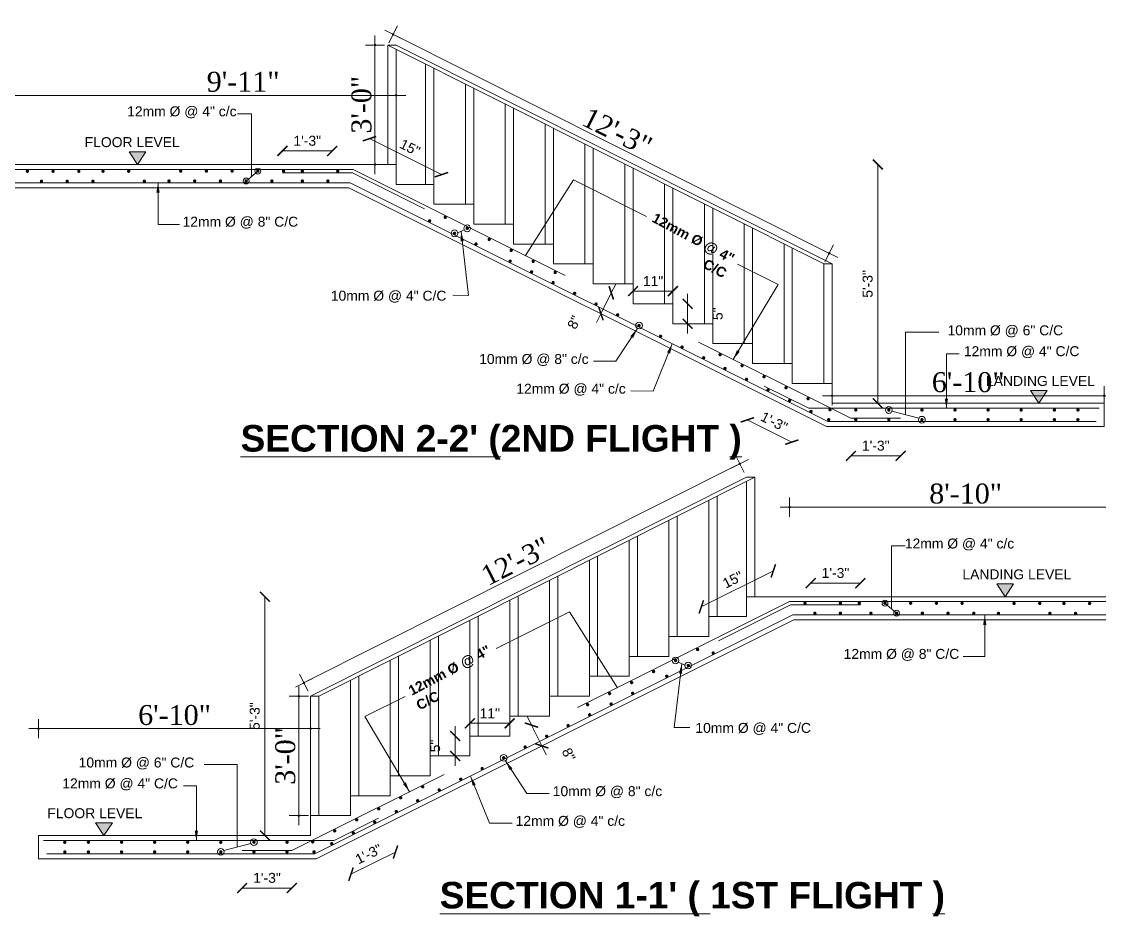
# Model space of a CAD drawing. Header units: inches. Extents: x -250485 to 735580, y -140410 to 288049.
# Drawn here: x 62295.5 to 62620.3, y 21451.9 to 21721.7 of the extents above; entities that cross this region are included whole.
import ezdxf

# ---------------------------------------------------------------- set-up
doc = ezdxf.new("R2010")
doc.units = ezdxf.units.IN
doc.header["$MEASUREMENT"] = 0
doc.header["$PDMODE"] = 35
doc.layers.get('0').update_dxf_attribs({"lineweight": 0})
doc.layers.get('Defpoints').update_dxf_attribs({"lineweight": 0})
for name, color, linetype, lineweight in [('DIM', 7, 'Continuous', 0), ('DIM.', 251, 'Continuous', 5), ('Dimen', 252, 'Continuous', 18), ('HATCH', 252, 'Continuous', 0), ('Layer1', 134, 'Continuous', 0), ('Masjid', 222, 'Continuous', 0), ('ROD', 10, 'Continuous', 0), ('Stair', 171, 'Continuous', 0), ('TAXT', 7, 'Continuous', 0), ('Text', 7, 'Continuous', 0)]:
    doc.layers.add(name, color=color, linetype=linetype, lineweight=lineweight)
doc.layers.add('SRAIRTEXT', color=7, linetype='Continuous')
doc.styles.add('AA', font='arial.ttf')
doc.styles.add('ARIAL', font='times.ttf')
doc.styles.get("Standard").update_dxf_attribs({"font": 'arialbd.ttf', "height": 24})
doc.styles.add('SX', font='arial.ttf')
doc.dimstyles.new('1-4', dxfattribs={"dimtxt": 20, "dimasz": 4, "dimexe": 3, "dimexo": 3, "dimgap": 0.25, "dimtad": 1, "dimdec": 1, "dimzin": 3, "dimdsep": 46, "dimlunit": 4, "dimtxsty": 'Standard', "dimblk": 'errrre', "dimcen": 4, "dimse1": 1, "dimse2": 1, "dimclrd": 256, "dimclre": 256, "dimclrt": 7, "dimadec": 0, "dimazin": 0, "dimtfac": 0.9, "dimtdec": 1, "dimtix": 1, "dimtmove": 2, "dimatfit": 3, "dimfxl": 3, "dimtolj": 1, "dimtzin": 0, "dimlwd": -1, "dimlwe": -1, "dimarcsym": 0})
doc.dimstyles.new('DIM1', dxfattribs={"dimtxt": 15, "dimasz": 24, "dimexe": 0, "dimexo": 0, "dimgap": 20, "dimtad": 0, "dimdec": 0, "dimzin": 3, "dimdsep": 46, "dimlunit": 3, "dimtxsty": 'SX', "dimblk": 'OPEN30', "dimcen": 0, "dimse1": 1, "dimse2": 1, "dimclrd": 256, "dimclrt": 2, "dimadec": 0, "dimazin": 0, "dimtfac": 1, "dimtdec": 0, "dimtmove": 2, "dimatfit": 0, "dimldrblk": 'OPEN30', "dimfxl": 1, "dimtvp": 1, "dimtolj": 1, "dimtzin": 3, "dimlwd": -1, "dimarcsym": 0})
doc.dimstyles.new('X-SECTION', dxfattribs={"dimtxt": 2, "dimasz": 1.5, "dimexe": 1, "dimexo": 1, "dimgap": 1, "dimtad": 1, "dimdec": 1, "dimzin": 3, "dimdsep": 46, "dimlunit": 4, "dimtxsty": 'Standard', "dimblk1": 'ARCHTICK', "dimblk2": 'ARCHTICK', "dimsah": 1, "dimcen": 0.09375, "dimdle": 1, "dimclrd": 6, "dimclre": 6, "dimclrt": 6, "dimadec": 0, "dimazin": 0, "dimtfac": 1, "dimtdec": 1, "dimtofl": 0, "dimtmove": 1, "dimatfit": 3, "dimfxl": 3, "dimtolj": 1, "dimtzin": 0, "dimlwd": -1, "dimlwe": -1, "dimarcsym": 0})

# ---------------------------------------------------------------- blocks, each defined once
blk = doc.blocks.new('_ArchTick')
at = {"color": 0, "linetype": 'ByBlock', "const_width": 0.15}
blk.add_lwpolyline([(-0.5, -0.5), (0.5, 0.5)], dxfattribs=at)
blk = doc.blocks.new('*D678')
at = {"layer": 'Defpoints', "color": 0, "ltscale": 30, "transparency": 16777216}
for p in [(33293.81, 34074.28), (33320.66, 34073.71), (33315.51, 34063.42)]:
    blk.add_point(p, dxfattribs=at)
at = {"layer": 'TAXT', "ltscale": 30, "transparency": 16777216}
blk.add_line((33298.95, 34084.56), (33320.66, 34073.71), dxfattribs=at)
at = {"layer": 'TAXT', "ltscale": 30, "transparency": 16777216, "xscale": 3, "yscale": 3, "zscale": 3}
for p, rotation in [((33298.95, 34084.56), 153.4349488229143), ((33320.66, 34073.71), 333.4349488229143)]:
    blk.add_blockref('_ArchTick', p, dxfattribs=dict(at, rotation=rotation))
at = {"layer": 'TAXT', "ltscale": 30, "transparency": 16777216, "insert": (33311.17, 34081.87), "char_height": 3, "attachment_point": 5, "rotation": 333.4349, "style": 'SX'}
blk.add_mtext('\\A1;15"', dxfattribs=at)
blk = doc.blocks.new('*D679')
at = {"layer": 'Defpoints', "color": 0, "ltscale": 30, "transparency": 16777216}
for p in [(33417.92, 34009.98), (33431.33, 34003.28), (33426.24, 33993.09)]:
    blk.add_point(p, dxfattribs=at)
at = {"layer": 'TAXT', "ltscale": 30, "transparency": 16777216}
blk.add_line((33412.83, 33999.8), (33426.24, 33993.09), dxfattribs=at)
at = {"layer": 'TAXT', "ltscale": 30, "transparency": 16777216, "xscale": 3, "yscale": 3, "zscale": 3}
for p, rotation in [((33412.83, 33999.8), 153.434948822922), ((33426.24, 33993.09), 333.434948822922)]:
    blk.add_blockref('_ArchTick', p, dxfattribs=dict(at, rotation=rotation))
at = {"layer": 'TAXT', "ltscale": 30, "transparency": 16777216, "insert": (33420.91, 33999.19), "char_height": 3, "attachment_point": 5, "rotation": 333.4349, "style": 'SX'}
blk.add_mtext('\\A1;1\'-3"', dxfattribs=at)
blk = doc.blocks.new('*D680')
at = {"layer": 'Defpoints', "color": 0, "ltscale": 30, "transparency": 16777216}
for p in [(33444.04, 34000.28), (33459.04, 34000.28), (33459.04, 33988.94)]:
    blk.add_point(p, dxfattribs=at)
at = {"layer": 'TAXT', "ltscale": 30, "transparency": 16777216}
blk.add_line((33444.04, 33988.94), (33459.04, 33988.94), dxfattribs=at)
at = {"layer": 'TAXT', "ltscale": 30, "transparency": 16777216, "xscale": 3, "yscale": 3, "zscale": 3, "rotation": 180}
blk.add_blockref('_ArchTick', (33444.04, 33988.94), dxfattribs=at)
at = {"layer": 'TAXT', "ltscale": 30, "transparency": 16777216, "xscale": 3, "yscale": 3, "zscale": 3}
blk.add_blockref('_ArchTick', (33459.04, 33988.94), dxfattribs=at)
at = {"layer": 'TAXT', "ltscale": 30, "transparency": 16777216, "insert": (33451.54, 33992), "char_height": 3, "attachment_point": 5, "style": 'SX'}
blk.add_mtext('\\A1;1\'-3"', dxfattribs=at)
blk = doc.blocks.new('*D681')
at = {"layer": 'Defpoints', "color": 0, "ltscale": 30, "transparency": 16777216}
for p in [(33287.71, 34080.85), (33272.71, 34074.28), (33287.71, 34074.28)]:
    blk.add_point(p, dxfattribs=at)
at = {"layer": 'TAXT', "ltscale": 30, "transparency": 16777216}
blk.add_line((33272.71, 34080.85), (33287.71, 34080.85), dxfattribs=at)
at = {"layer": 'TAXT', "ltscale": 30, "transparency": 16777216, "xscale": 3, "yscale": 3, "zscale": 3, "rotation": 180}
blk.add_blockref('_ArchTick', (33272.71, 34080.85), dxfattribs=at)
at = {"layer": 'TAXT', "ltscale": 30, "transparency": 16777216, "xscale": 3, "yscale": 3, "zscale": 3}
blk.add_blockref('_ArchTick', (33287.71, 34080.85), dxfattribs=at)
at = {"layer": 'TAXT', "ltscale": 30, "transparency": 16777216, "insert": (33280.21, 34083.91), "char_height": 3, "attachment_point": 5, "style": 'SX'}
blk.add_mtext('\\A1;1\'-3"', dxfattribs=at)
blk = doc.blocks.new('*D682')
at = {"layer": 'Defpoints', "color": 0, "ltscale": 30, "transparency": 16777216}
for p in [(33307.01, 34076.78), (33452.16, 34076.78), (33438.4, 34004.78)]:
    blk.add_point(p, dxfattribs=at)
at = {"layer": 'TAXT', "ltscale": 30, "transparency": 16777216}
blk.add_line((33452.16, 34004.78), (33452.16, 34076.78), dxfattribs=at)
at = {"layer": 'TAXT', "ltscale": 30, "transparency": 16777216, "xscale": 3, "yscale": 3, "zscale": 3}
for p, rotation in [((33452.16, 34076.78), 90), ((33452.16, 34004.78), 270)]:
    blk.add_blockref('_ArchTick', p, dxfattribs=dict(at, rotation=rotation))
at = {"layer": 'TAXT', "ltscale": 30, "transparency": 16777216, "insert": (33449.09, 34040.78), "char_height": 3, "attachment_point": 5, "rotation": 90, "style": 'SX'}
blk.add_mtext('\\A1;5\'-3"', dxfattribs=at)
blk = doc.blocks.new('*D683')
at = {"layer": 'Defpoints', "color": 0, "ltscale": 30, "transparency": 16777216}
for p in [(33378.4, 34034.78), (33368.71, 34031.8), (33375.27, 34028.52)]:
    blk.add_point(p, dxfattribs=at)
at = {"layer": 'TAXT', "ltscale": 30, "transparency": 16777216}
for p, q in [((33371.84, 34038.06), (33373.18, 34040.74)), ((33371.84, 34038.06), (33368.71, 34031.8)), ((33368.71, 34031.8), (33367.36, 34029.11))]:
    blk.add_line(p, q, dxfattribs=at)
at = {"layer": 'TAXT', "ltscale": 30, "transparency": 16777216, "xscale": 3, "yscale": 3, "zscale": 3}
for p, rotation in [((33371.84, 34038.06), 243.434948822922), ((33368.71, 34031.8), 63.43494882292201)]:
    blk.add_blockref('_ArchTick', p, dxfattribs=dict(at, rotation=rotation))
at = {"layer": 'TAXT', "ltscale": 30, "transparency": 16777216, "insert": (33360.62, 34029.18), "char_height": 3, "attachment_point": 5, "rotation": 63.4349, "style": 'SX'}
blk.add_mtext('\\A1;8"', dxfattribs=at)
blk = doc.blocks.new('*D684')
at = {"layer": 'Defpoints', "color": 0, "ltscale": 30, "transparency": 16777216}
for p in [(33378.4, 34038.6), (33378.4, 34034.78), (33390.4, 34034.78)]:
    blk.add_point(p, dxfattribs=at)
at = {"layer": 'TAXT', "ltscale": 30, "transparency": 16777216}
blk.add_line((33390.4, 34038.6), (33378.4, 34038.6), dxfattribs=at)
at = {"layer": 'TAXT', "ltscale": 30, "transparency": 16777216, "xscale": 3, "yscale": 3, "zscale": 3, "rotation": 180}
blk.add_blockref('_ArchTick', (33378.4, 34038.6), dxfattribs=at)
at = {"layer": 'TAXT', "ltscale": 30, "transparency": 16777216, "xscale": 3, "yscale": 3, "zscale": 3}
blk.add_blockref('_ArchTick', (33390.4, 34038.6), dxfattribs=at)
at = {"layer": 'TAXT', "ltscale": 30, "transparency": 16777216, "insert": (33384.4, 34041.61), "char_height": 3, "attachment_point": 5, "style": 'SX'}
blk.add_mtext('\\A1;11"', dxfattribs=at)
blk = doc.blocks.new('*D685')
at = {"layer": 'Defpoints', "color": 0, "ltscale": 30, "transparency": 16777216}
for p in [(33390.4, 34034.78), (33390.4, 34028.78), (33394.83, 34028.78)]:
    blk.add_point(p, dxfattribs=at)
at = {"layer": 'TAXT', "ltscale": 30, "transparency": 16777216}
for p, q in [((33394.83, 34034.78), (33394.83, 34037.78)), ((33394.83, 34034.78), (33394.83, 34028.78)), ((33394.83, 34028.78), (33394.83, 34025.78))]:
    blk.add_line(p, q, dxfattribs=at)
at = {"layer": 'TAXT', "ltscale": 30, "transparency": 16777216, "xscale": 3, "yscale": 3, "zscale": 3}
for p, rotation in [((33394.83, 34034.78), 270), ((33394.83, 34028.78), 90)]:
    blk.add_blockref('_ArchTick', p, dxfattribs=dict(at, rotation=rotation))
at = {"layer": 'TAXT', "ltscale": 30, "transparency": 16777216, "insert": (33403.91, 34031.78), "char_height": 3, "attachment_point": 5, "rotation": 90, "style": 'SX'}
blk.add_mtext('\\A1;5"', dxfattribs=at)
blk = doc.blocks.new('*D670')
at = {"layer": 'Defpoints', "color": 0, "ltscale": 30, "transparency": 16777216}
for p in [(33398.96, 33943.42), (33425.81, 33943.99), (33404.1, 33933.14)]:
    blk.add_point(p, dxfattribs=at)
at = {"layer": 'TAXT', "ltscale": 30, "transparency": 16777216}
blk.add_line((33420.67, 33954.27), (33398.96, 33943.42), dxfattribs=at)
at = {"layer": 'TAXT', "ltscale": 30, "transparency": 16777216, "xscale": 3, "yscale": 3, "zscale": 3}
for p, rotation in [((33420.67, 33954.27), 26.5650511770857), ((33398.96, 33943.42), 206.5650511770856)]:
    blk.add_blockref('_ArchTick', p, dxfattribs=dict(at, rotation=rotation))
at = {"layer": 'TAXT', "ltscale": 30, "transparency": 16777216, "insert": (33408.44, 33951.59), "char_height": 3, "attachment_point": 5, "rotation": 26.5651, "style": 'SX'}
blk.add_mtext('\\A1;15"', dxfattribs=at)
blk = doc.blocks.new('*D671')
at = {"layer": 'Defpoints', "color": 0, "ltscale": 30, "transparency": 16777216}
for p in [(33301.7, 33879.7), (33288.28, 33872.99), (33293.37, 33862.81)]:
    blk.add_point(p, dxfattribs=at)
at = {"layer": 'TAXT', "ltscale": 30, "transparency": 16777216}
blk.add_line((33306.79, 33869.51), (33293.37, 33862.81), dxfattribs=at)
at = {"layer": 'TAXT', "ltscale": 30, "transparency": 16777216, "xscale": 3, "yscale": 3, "zscale": 3}
for p, rotation in [((33306.79, 33869.51), 26.56505117707803), ((33293.37, 33862.81), 206.565051177078)]:
    blk.add_blockref('_ArchTick', p, dxfattribs=dict(at, rotation=rotation))
at = {"layer": 'TAXT', "ltscale": 30, "transparency": 16777216, "insert": (33298.71, 33868.9), "char_height": 3, "attachment_point": 5, "rotation": 26.5651, "style": 'SX'}
blk.add_mtext('\\A1;1\'-3"', dxfattribs=at)
blk = doc.blocks.new('*D672')
at = {"layer": 'Defpoints', "color": 0, "ltscale": 30, "transparency": 16777216}
for p in [(33260.57, 33869.99), (33275.57, 33869.99), (33260.57, 33858.65)]:
    blk.add_point(p, dxfattribs=at)
at = {"layer": 'TAXT', "ltscale": 30, "transparency": 16777216}
blk.add_line((33275.57, 33858.65), (33260.57, 33858.65), dxfattribs=at)
at = {"layer": 'TAXT', "ltscale": 30, "transparency": 16777216, "xscale": 3, "yscale": 3, "zscale": 3, "rotation": 180}
blk.add_blockref('_ArchTick', (33260.57, 33858.65), dxfattribs=at)
at = {"layer": 'TAXT', "ltscale": 30, "transparency": 16777216, "xscale": 3, "yscale": 3, "zscale": 3}
blk.add_blockref('_ArchTick', (33275.57, 33858.65), dxfattribs=at)
at = {"layer": 'TAXT', "ltscale": 30, "transparency": 16777216, "insert": (33268.07, 33861.71), "char_height": 3, "attachment_point": 5, "style": 'SX'}
blk.add_mtext('\\A1;1\'-3"', dxfattribs=at)
blk = doc.blocks.new('*D673')
at = {"layer": 'Defpoints', "color": 0, "ltscale": 30, "transparency": 16777216}
for p in [(33431.9, 33950.56), (33431.9, 33943.99), (33446.9, 33943.99)]:
    blk.add_point(p, dxfattribs=at)
at = {"layer": 'TAXT', "ltscale": 30, "transparency": 16777216}
blk.add_line((33446.9, 33950.56), (33431.9, 33950.56), dxfattribs=at)
at = {"layer": 'TAXT', "ltscale": 30, "transparency": 16777216, "xscale": 3, "yscale": 3, "zscale": 3, "rotation": 180}
blk.add_blockref('_ArchTick', (33431.9, 33950.56), dxfattribs=at)
at = {"layer": 'TAXT', "ltscale": 30, "transparency": 16777216, "xscale": 3, "yscale": 3, "zscale": 3}
blk.add_blockref('_ArchTick', (33446.9, 33950.56), dxfattribs=at)
at = {"layer": 'TAXT', "ltscale": 30, "transparency": 16777216, "insert": (33439.4, 33953.63), "char_height": 3, "attachment_point": 5, "style": 'SX'}
blk.add_mtext('\\A1;1\'-3"', dxfattribs=at)
blk = doc.blocks.new('*D674')
at = {"layer": 'Defpoints', "color": 0, "ltscale": 30, "transparency": 16777216}
for p in [(33267.46, 33946.49), (33412.6, 33946.49), (33281.22, 33874.49)]:
    blk.add_point(p, dxfattribs=at)
at = {"layer": 'TAXT', "ltscale": 30, "transparency": 16777216}
blk.add_line((33267.46, 33874.49), (33267.46, 33946.49), dxfattribs=at)
at = {"layer": 'TAXT', "ltscale": 30, "transparency": 16777216, "xscale": 3, "yscale": 3, "zscale": 3}
for p, rotation in [((33267.46, 33946.49), 90), ((33267.46, 33874.49), 270)]:
    blk.add_blockref('_ArchTick', p, dxfattribs=dict(at, rotation=rotation))
at = {"layer": 'TAXT', "ltscale": 30, "transparency": 16777216, "insert": (33264.4, 33910.49), "char_height": 3, "attachment_point": 5, "rotation": 90, "style": 'SX'}
blk.add_mtext('\\A1;5\'-3"', dxfattribs=at)
blk = doc.blocks.new('*D675')
at = {"layer": 'Defpoints', "color": 0, "ltscale": 30, "transparency": 16777216}
for p in [(33341.22, 33904.49), (33350.91, 33901.51), (33344.35, 33898.23)]:
    blk.add_point(p, dxfattribs=at)
at = {"layer": 'TAXT', "ltscale": 30, "transparency": 16777216}
for p, q in [((33347.78, 33907.77), (33346.44, 33910.45)), ((33347.78, 33907.77), (33350.91, 33901.51)), ((33350.91, 33901.51), (33352.25, 33898.83))]:
    blk.add_line(p, q, dxfattribs=at)
at = {"layer": 'TAXT', "ltscale": 30, "transparency": 16777216, "xscale": 3, "yscale": 3, "zscale": 3}
for p, rotation in [((33347.78, 33907.77), 296.565051177078), ((33350.91, 33901.51), 116.565051177078)]:
    blk.add_blockref('_ArchTick', p, dxfattribs=dict(at, rotation=rotation))
at = {"layer": 'TAXT', "ltscale": 30, "transparency": 16777216, "insert": (33359, 33898.9), "char_height": 3, "attachment_point": 5, "rotation": 296.5651, "style": 'SX'}
blk.add_mtext('\\A1;8"', dxfattribs=at)
blk = doc.blocks.new('*D676')
at = {"layer": 'Defpoints', "color": 0, "ltscale": 30, "transparency": 16777216}
for p in [(33341.22, 33908.31), (33329.22, 33904.49), (33341.22, 33904.49)]:
    blk.add_point(p, dxfattribs=at)
at = {"layer": 'TAXT', "ltscale": 30, "transparency": 16777216}
blk.add_line((33329.22, 33908.31), (33341.22, 33908.31), dxfattribs=at)
at = {"layer": 'TAXT', "ltscale": 30, "transparency": 16777216, "xscale": 3, "yscale": 3, "zscale": 3, "rotation": 180}
blk.add_blockref('_ArchTick', (33329.22, 33908.31), dxfattribs=at)
at = {"layer": 'TAXT', "ltscale": 30, "transparency": 16777216, "xscale": 3, "yscale": 3, "zscale": 3}
blk.add_blockref('_ArchTick', (33341.22, 33908.31), dxfattribs=at)
at = {"layer": 'TAXT', "ltscale": 30, "transparency": 16777216, "insert": (33335.22, 33911.33), "char_height": 3, "attachment_point": 5, "style": 'SX'}
blk.add_mtext('\\A1;11"', dxfattribs=at)
blk = doc.blocks.new('*D677')
at = {"layer": 'Defpoints', "color": 0, "ltscale": 30, "transparency": 16777216}
for p in [(33329.22, 33904.49), (33324.78, 33898.49), (33329.22, 33898.49)]:
    blk.add_point(p, dxfattribs=at)
at = {"layer": 'TAXT', "ltscale": 30, "transparency": 16777216}
for p, q in [((33324.78, 33904.49), (33324.78, 33907.49)), ((33324.78, 33904.49), (33324.78, 33898.49)), ((33324.78, 33898.49), (33324.78, 33895.49))]:
    blk.add_line(p, q, dxfattribs=at)
at = {"layer": 'TAXT', "ltscale": 30, "transparency": 16777216, "xscale": 3, "yscale": 3, "zscale": 3}
for p, rotation in [((33324.78, 33904.49), 270), ((33324.78, 33898.49), 90)]:
    blk.add_blockref('_ArchTick', p, dxfattribs=dict(at, rotation=rotation))
at = {"layer": 'TAXT', "ltscale": 30, "transparency": 16777216, "insert": (33318.76, 33901.49), "char_height": 3, "attachment_point": 5, "rotation": 90, "style": 'SX'}
blk.add_mtext('\\A1;5"', dxfattribs=at)
blk = doc.blocks.new('dd')
at = {"layer": 'Dimen'}
for p, q in [((-2.88, 0), (2.88, 0)), ((0, -2.88), (0, 2.88))]:
    blk.add_line(p, q, dxfattribs=at)
at = {"layer": 'Dimen', "const_width": 0.36}
blk.add_lwpolyline([(-0.18, 0, 1), (0.18, 0, 1)], format="xyb", close=True, dxfattribs=at)
blk = doc.blocks.new('*D710')
at = {"layer": 'Defpoints', "color": 0, "ltscale": 30, "transparency": 16777216}
for p in [(33304.51, 34112.78), (33437.51, 34049.99), (33435.9, 34046.78)]:
    blk.add_point(p, dxfattribs=at)
at = {"layer": 'TAXT', "ltscale": 30, "transparency": 16777216}
blk.add_line((33307.02, 34115.54), (33436.62, 34050.44), dxfattribs=at)
for p, rotation in [((33306.13, 34115.99), 153.3277114380995), ((33437.51, 34049.99), 333.3277114380995)]:
    blk.add_blockref('dd', p, dxfattribs=dict(at, rotation=rotation))
at = {"layer": 'TAXT', "ltscale": 30, "transparency": 16777216, "insert": (33373.64, 34086.61), "char_height": 6, "attachment_point": 5, "rotation": 333.3277, "style": 'ARIAL'}
blk.add_mtext('\\A1;12\'-3"', dxfattribs=at)
blk = doc.blocks.new('J')
at = {"layer": 'Masjid'}
blk.add_lwpolyline([(-12, 0), (12, 0), (12, 48), (-12, 48)], close=True, dxfattribs=at)
for points in [[(0, 48, 0.250732), (-2.27, 42, -0.982957)], [(0, 48, -0.250732), (2.27, 42, 0.982957)], [(-2.27, 42, 0.22816), (-12, 24, -0.061948)], [(2.27, 42, -0.22816), (12, 24, 0.061948)]]:
    blk.add_lwpolyline(points, format="xyb", dxfattribs=at)
blk = doc.blocks.new('errrre')
at = {"layer": 'DIM'}
blk.add_blockref('J', (11664.62, 6372.975), dxfattribs=at)
blk = doc.blocks.new('*D711')
at = {"layer": 'Defpoints', "color": 0, "ltscale": 30, "transparency": 16777216}
for p in [(33300.61, 34112.78), (33304.51, 34112.78), (33304.51, 34076.78)]:
    blk.add_point(p, dxfattribs=at)
at = {"layer": 'TAXT', "ltscale": 30, "transparency": 16777216}
blk.add_line((33300.61, 34077.78), (33300.61, 34111.78), dxfattribs=at)
for p, rotation in [((33300.61, 34112.78), 90), ((33300.61, 34076.78), 270)]:
    blk.add_blockref('dd', p, dxfattribs=dict(at, rotation=rotation))
at = {"layer": 'TAXT', "ltscale": 30, "transparency": 16777216, "insert": (33296.56, 34094.78), "char_height": 6, "attachment_point": 5, "rotation": 90, "style": 'ARIAL'}
blk.add_mtext('\\A1;3\'-0"', dxfattribs=at)
blk = doc.blocks.new('*D712')
at = {"layer": 'Defpoints', "color": 0, "ltscale": 30, "transparency": 16777216}
for p in [(33277.67, 33916.49), (33281.22, 33916.49), (33281.22, 33880.49)]:
    blk.add_point(p, dxfattribs=at)
at = {"layer": 'TAXT', "ltscale": 30, "transparency": 16777216}
blk.add_line((33277.67, 33881.49), (33277.67, 33915.49), dxfattribs=at)
for p, rotation in [((33277.67, 33916.49), 90), ((33277.67, 33880.49), 270)]:
    blk.add_blockref('dd', p, dxfattribs=dict(at, rotation=rotation))
at = {"layer": 'TAXT', "ltscale": 30, "transparency": 16777216, "insert": (33273.62, 33898.49), "char_height": 6, "attachment_point": 5, "rotation": 90, "style": 'ARIAL'}
blk.add_mtext('\\A1;3\'-0"', dxfattribs=at)
blk = doc.blocks.new('*D713')
at = {"layer": 'Defpoints', "color": 0, "ltscale": 30, "transparency": 16777216}
for p in [(33410.57, 33986.54), (33412.6, 33982.49), (33281.22, 33916.49)]:
    blk.add_point(p, dxfattribs=at)
at = {"layer": 'TAXT', "ltscale": 30, "transparency": 16777216}
blk.add_line((33280.08, 33920.99), (33409.68, 33986.09), dxfattribs=at)
for p, rotation in [((33410.57, 33986.54), 26.67228856190049), ((33279.19, 33920.54), 206.6722885619005)]:
    blk.add_blockref('dd', p, dxfattribs=dict(at, rotation=rotation))
at = {"layer": 'TAXT', "ltscale": 30, "transparency": 16777216, "insert": (33343.06, 33957.16), "char_height": 6, "attachment_point": 5, "rotation": 26.6723, "style": 'ARIAL'}
blk.add_mtext('\\A1;12\'-3"', dxfattribs=at)
blk = doc.blocks.new('*D718')
at = {"layer": 'Defpoints', "color": 0, "ltscale": 30, "transparency": 16777216}
for p in [(33531.67, 33973.47), (33425.57, 33944.99), (33531.67, 33944.99)]:
    blk.add_point(p, dxfattribs=at)
at = {"layer": 'TAXT', "ltscale": 30, "transparency": 16777216}
blk.add_line((33426.57, 33973.47), (33530.67, 33973.47), dxfattribs=at)
at = {"layer": 'TAXT', "ltscale": 30, "transparency": 16777216, "rotation": 180}
blk.add_blockref('dd', (33425.57, 33973.47), dxfattribs=at)
at = {"layer": 'TAXT', "ltscale": 30, "transparency": 16777216}
blk.add_blockref('dd', (33531.67, 33973.47), dxfattribs=at)
at = {"layer": 'TAXT', "ltscale": 30, "transparency": 16777216, "insert": (33478.62, 33977.53), "char_height": 6, "attachment_point": 5, "style": 'ARIAL'}
blk.add_mtext('\\A1;8\'-10"', dxfattribs=at)
blk = doc.blocks.new('*D719')
at = {"layer": 'Defpoints', "color": 0, "ltscale": 30, "transparency": 16777216}
for p in [(33438.4, 34004.78), (33520.4, 34007.07), (33520.4, 34004.78)]:
    blk.add_point(p, dxfattribs=at)
at = {"layer": 'TAXT', "ltscale": 30, "transparency": 16777216}
blk.add_line((33439.4, 34007.07), (33519.4, 34007.07), dxfattribs=at)
at = {"layer": 'TAXT', "ltscale": 30, "transparency": 16777216, "rotation": 180}
blk.add_blockref('dd', (33438.4, 34007.07), dxfattribs=at)
at = {"layer": 'TAXT', "ltscale": 30, "transparency": 16777216}
blk.add_blockref('dd', (33520.4, 34007.07), dxfattribs=at)
at = {"layer": 'TAXT', "ltscale": 30, "transparency": 16777216, "insert": (33479.4, 34011.12), "char_height": 6, "attachment_point": 5, "style": 'ARIAL'}
blk.add_mtext('\\A1;6\'-10"', dxfattribs=at)
blk = doc.blocks.new('*D720')
at = {"layer": 'Defpoints', "color": 0, "ltscale": 30, "transparency": 16777216}
for p in [(33281.22, 33906.73), (33199.22, 33874.49), (33281.22, 33874.49)]:
    blk.add_point(p, dxfattribs=at)
at = {"layer": 'TAXT', "ltscale": 30, "transparency": 16777216}
blk.add_line((33200.22, 33906.73), (33280.22, 33906.73), dxfattribs=at)
at = {"layer": 'TAXT', "ltscale": 30, "transparency": 16777216, "rotation": 180}
blk.add_blockref('dd', (33199.22, 33906.73), dxfattribs=at)
at = {"layer": 'TAXT', "ltscale": 30, "transparency": 16777216}
blk.add_blockref('dd', (33281.22, 33906.73), dxfattribs=at)
at = {"layer": 'TAXT', "ltscale": 30, "transparency": 16777216, "insert": (33240.22, 33910.78), "char_height": 6, "attachment_point": 5, "style": 'ARIAL'}
blk.add_mtext('\\A1;6\'-10"', dxfattribs=at)
blk = doc.blocks.new('*D721')
at = {"layer": 'Defpoints', "color": 0, "ltscale": 30, "transparency": 16777216}
for p in [(33307.01, 34097.61), (33187.95, 34076.78), (33307.01, 34076.78)]:
    blk.add_point(p, dxfattribs=at)
at = {"layer": 'TAXT', "ltscale": 30, "transparency": 16777216}
blk.add_line((33188.95, 34097.61), (33306.01, 34097.61), dxfattribs=at)
at = {"layer": 'TAXT', "ltscale": 30, "transparency": 16777216, "rotation": 180}
blk.add_blockref('dd', (33187.95, 34097.61), dxfattribs=at)
at = {"layer": 'TAXT', "ltscale": 30, "transparency": 16777216}
blk.add_blockref('dd', (33307.01, 34097.61), dxfattribs=at)
at = {"layer": 'TAXT', "ltscale": 30, "transparency": 16777216, "insert": (33260.89, 34101.67), "char_height": 6, "attachment_point": 5, "style": 'ARIAL'}
blk.add_mtext('\\A1;9\'-11"', dxfattribs=at)
blk = doc.blocks.new('A$C482318BE')
at = {"layer": 'HATCH', "ltscale": 50}
for points in [[(1075.07, 31.14), (1077.6, 34.98), (1072.53, 34.98)], [(1346.68, -40.86), (1349.22, -37.02), (1344.15, -37.02)], [(1336.57, -99.15), (1334.03, -95.31), (1339.1, -95.31)], [(1064.95, -171.15), (1062.42, -167.31), (1067.49, -167.31)]]:
    blk.add_hatch(color=256, dxfattribs=at).paths.add_polyline_path(points)
at = {"layer": 'DIM'}
for p, q in [((1109.39, 46.44), (1105.23, 46.44)), ((1109.39, 27.62), (1109.39, 46.44)), ((1111.32, 29.15), (1107.8, 26.15)), ((1173.52, 11.43), (1171.61, 10.5)), ((1310.54, -45.37), (1302.44, -43.23)), ((1302.25, -102.66), (1302.25, -83.85)), ((1302.25, -83.85), (1306.4, -83.85)), ((1300.32, -101.13), (1303.83, -104.14)), ((1238.12, -118.86), (1240.02, -119.79)), ((1101.09, -175.66), (1109.19, -173.52))]:
    blk.add_line(p, q, dxfattribs=at)
for points in [[(1306.49, -44.3), (1306.49, -19.46), (1316.51, -19.46)], [(1105.14, -174.59), (1105.14, -149.74), (1095.12, -149.74)]]:
    blk.add_lwpolyline(points, dxfattribs=at)
for centre, radius in [((1111.32, 29.15), 0.886), ((1107.8, 26.15), 0.886), ((1170.61, 10.38), 1.01), ((1174.42, 11.89), 1.01), ((1226.22, -17.42), 1.01), ((1300.32, -101.13), 0.886), ((1303.83, -104.14), 0.886), ((1237.21, -118.4), 1.01), ((1241.03, -119.9), 1.01), ((1185.41, -147.71), 1.01)]:
    blk.add_circle(centre, radius, dxfattribs=at)
at = {"layer": 'DIM', "ltscale": 5}
for centre in [(1301.49, -42.88), (1311.46, -45.8), (1110.15, -173.17), (1100.17, -176.09)]:
    blk.add_circle(centre, 1.01, dxfattribs=at)
at = {"layer": 'HATCH', "ltscale": 50}
for points in [[(1072.53, 34.98), (1077.6, 34.98), (1075.07, 31.14), (1075.07, 31.14)], [(1344.15, -37.02), (1349.22, -37.02), (1346.68, -40.86), (1346.68, -40.86)], [(1339.1, -95.31), (1334.03, -95.31), (1336.57, -99.15), (1336.57, -99.15)], [(1067.49, -167.31), (1062.42, -167.31), (1064.95, -171.15), (1064.95, -171.15)]]:
    blk.add_lwpolyline(points, close=True, dxfattribs=at)
at = {"layer": 'ROD'}
for p, q in [((1033.96, 29.64), (1140.05, 29.64)), ((1140.05, 29.64), (1203.93, -2.3)), ((1139.81, 28.64), (1118.72, 28.64)), ((1139.81, 28.64), (1161.52, 17.78)), ((1139.11, 25.64), (1033.85, 25.64)), ((1139.11, 25.64), (1283.11, -46.36)), ((1244.17, -22.42), (1284.05, -42.36)), ((1263.93, -35.66), (1277.34, -42.36)), ((1277.34, -42.36), (1364.9, -42.36)), ((1284.4, -42.54), (1290.05, -45.36)), ((1290.05, -45.36), (1305.05, -45.36)), ((1283.11, -46.36), (1363.94, -46.36)), ((1271.58, -100.65), (1207.7, -132.59)), ((1377.68, -100.65), (1271.58, -100.65)), ((1271.82, -101.65), (1250.11, -112.5)), ((1271.82, -101.65), (1292.91, -101.65)), ((1272.53, -104.65), (1128.53, -176.65)), ((1272.53, -104.65), (1377.79, -104.65)), ((1167.46, -152.71), (1127.58, -172.65)), ((1147.71, -165.94), (1134.29, -172.65)), ((1134.29, -172.65), (1046.73, -172.65)), ((1127.23, -172.83), (1121.58, -175.65)), ((1128.53, -176.65), (1047.69, -176.65)), ((1121.58, -175.65), (1106.58, -175.65))]:
    blk.add_line(p, q, dxfattribs=at)
at = {"layer": 'ROD', "const_width": 0.5}
for points in [[(1041.63, 29.1, -1), (1042.13, 29.1, -1)], [(1049.38, 29.1, -1), (1049.88, 29.1, -1)], [(1057.13, 29.1, -1), (1057.63, 29.1, -1)], [(1064.41, 29.1, -1), (1064.91, 29.1, -1)], [(1072.16, 29.1, -1), (1072.66, 29.1, -1)], [(1087.82, 29.15, -1), (1088.32, 29.15, -1)], [(1095.57, 29.15, -1), (1096.07, 29.15, -1)], [(1103.32, 29.15, -1), (1103.82, 29.15, -1)], [(1111.07, 29.15, -1), (1111.57, 29.15, -1)], [(1118.82, 29.15, -1), (1119.32, 29.15, -1)], [(1124.49, 29.15, -1), (1124.99, 29.15, -1)], [(1135.67, 29.13, -1), (1135.17, 29.13, -1)], [(1045.87, 26.09, -1), (1046.37, 26.09, -1)], [(1053.62, 26.09, -1), (1054.12, 26.09, -1)], [(1061.37, 26.09, -1), (1061.87, 26.09, -1)], [(1076.87, 26.09, -1), (1077.37, 26.09, -1)], [(1084.3, 26.15, -1), (1084.8, 26.15, -1)], [(1092.05, 26.15, -1), (1092.55, 26.15, -1)], [(1099.8, 26.15, -1), (1100.3, 26.15, -1)], [(1107.55, 26.15, -1), (1108.05, 26.15, -1)], [(1115.3, 26.15, -1), (1115.8, 26.15, -1)], [(1124.49, 26.15, -1), (1124.99, 26.15, -1)], [(1132.18, 26.15, -1), (1132.68, 26.15, -1)], [(1162.83, 14.15, -1), (1163.33, 14.15, -1)], [(1167.55, 15.21, -1), (1168.05, 15.21, -1)], [(1170.36, 10.38, -1), (1170.86, 10.38, -1)], [(1174.17, 11.89, -1), (1174.67, 11.89, -1)], [(1176.83, 7.15, -1), (1177.33, 7.15, -1)], [(1180.8, 8.56, -1), (1181.3, 8.56, -1)], [(1187.43, 5.24, -1), (1187.93, 5.24, -1)], [(1187.12, 2, -1), (1187.62, 2, -1)], [(1194.05, 1.92, -1), (1194.55, 1.92, -1)], [(1193.59, -1.23, -1), (1194.09, -1.23, -1)], [(1200.68, -1.4, -1), (1201.18, -1.4, -1)], [(1200.07, -4.47, -1), (1200.57, -4.47, -1)], [(1206.55, -7.71, -1), (1207.05, -7.71, -1)], [(1213.02, -10.95, -1), (1213.52, -10.95, -1)], [(1219.5, -14.19, -1), (1220, -14.19, -1)], [(1225.97, -17.42, -1), (1226.47, -17.42, -1)], [(1232.45, -20.66, -1), (1232.95, -20.66, -1)], [(1238.93, -23.9, -1), (1239.43, -23.9, -1)], [(1250.38, -26.18, -1), (1250.88, -26.18, -1)], [(1245.4, -27.14, -1), (1245.9, -27.14, -1)], [(1257.01, -29.5, -1), (1257.51, -29.5, -1)], [(1251.88, -30.38, -1), (1252.38, -30.38, -1)], [(1263.63, -32.82, -1), (1264.13, -32.82, -1)], [(1258.36, -33.61, -1), (1258.86, -33.61, -1)], [(1270.26, -36.14, -1), (1270.76, -36.14, -1)], [(1264.83, -36.85, -1), (1265.33, -36.85, -1)], [(1276.89, -39.46, -1), (1277.39, -39.46, -1)], [(1271.31, -40.09, -1), (1271.81, -40.09, -1)], [(1277.78, -43.33, -1), (1278.28, -43.33, -1)], [(1283.12, -45.8, -1), (1283.62, -45.8, -1)], [(1283.51, -42.78, -1), (1284.01, -42.78, -1)], [(1291.27, -42.88, -1), (1291.77, -42.88, -1)], [(1291.27, -45.8, -1), (1291.77, -45.8, -1)], [(1301.24, -42.88, -1), (1301.74, -42.88, -1)], [(1301.24, -45.8, -1), (1301.74, -45.8, -1)], [(1311.21, -42.88, -1), (1311.71, -42.88, -1)], [(1311.21, -45.8, -1), (1311.71, -45.8, -1)], [(1321.18, -42.88, -1), (1321.68, -42.88, -1)], [(1321.18, -45.8, -1), (1321.68, -45.8, -1)], [(1331.15, -42.88, -1), (1331.65, -42.88, -1)], [(1331.15, -45.8, -1), (1331.65, -45.8, -1)], [(1341.12, -42.88, -1), (1341.62, -42.88, -1)], [(1341.12, -45.8, -1), (1341.62, -45.8, -1)], [(1351.13, -42.88, -1), (1351.63, -42.88, -1)], [(1351.13, -45.8, -1), (1351.63, -45.8, -1)], [(1358.21, -45.8, -1), (1358.71, -45.8, -1)], [(1358.23, -42.88, -1), (1358.73, -42.88, -1)], [(1275.97, -101.16, 1), (1276.47, -101.16, 1)], [(1287.14, -101.13, 1), (1286.64, -101.13, 1)], [(1292.82, -101.13, 1), (1292.32, -101.13, 1)], [(1300.57, -101.13, 1), (1300.07, -101.13, 1)], [(1308.32, -101.13, 1), (1307.82, -101.13, 1)], [(1316.07, -101.13, 1), (1315.57, -101.13, 1)], [(1323.82, -101.13, 1), (1323.32, -101.13, 1)], [(1339.47, -101.18, 1), (1338.97, -101.18, 1)], [(1347.22, -101.18, 1), (1346.72, -101.18, 1)], [(1354.5, -101.18, 1), (1354, -101.18, 1)], [(1362.25, -101.18, 1), (1361.75, -101.18, 1)], [(1279.45, -104.14, 1), (1278.95, -104.14, 1)], [(1287.14, -104.14, 1), (1286.64, -104.14, 1)], [(1296.33, -104.14, 1), (1295.83, -104.14, 1)], [(1304.08, -104.14, 1), (1303.58, -104.14, 1)], [(1311.84, -104.14, 1), (1311.34, -104.14, 1)], [(1319.59, -104.14, 1), (1319.09, -104.14, 1)], [(1327.34, -104.14, 1), (1326.84, -104.14, 1)], [(1334.77, -104.19, 1), (1334.27, -104.19, 1)], [(1350.27, -104.19, 1), (1349.77, -104.19, 1)], [(1358.02, -104.19, 1), (1357.52, -104.19, 1)], [(1244.09, -115.08, 1), (1243.59, -115.08, 1)], [(1248.8, -116.14, 1), (1248.3, -116.14, 1)], [(1237.46, -118.4, 1), (1236.96, -118.4, 1)], [(1241.28, -119.9, 1), (1240.78, -119.9, 1)], [(1230.83, -121.72, 1), (1230.33, -121.72, 1)], [(1234.8, -123.14, 1), (1234.3, -123.14, 1)], [(1224.21, -125.04, 1), (1223.71, -125.04, 1)], [(1217.58, -128.36, 1), (1217.08, -128.36, 1)], [(1224.52, -128.28, 1), (1224.02, -128.28, 1)], [(1210.95, -131.69, 1), (1210.45, -131.69, 1)], [(1218.04, -131.52, 1), (1217.54, -131.52, 1)], [(1211.56, -134.76, 1), (1211.06, -134.76, 1)], [(1205.09, -138, 1), (1204.59, -138, 1)], [(1198.61, -141.23, 1), (1198.11, -141.23, 1)], [(1192.13, -144.47, 1), (1191.63, -144.47, 1)], [(1185.66, -147.71, 1), (1185.16, -147.71, 1)], [(1179.18, -150.95, 1), (1178.68, -150.95, 1)], [(1172.71, -154.19, 1), (1172.21, -154.19, 1)], [(1161.25, -156.46, 1), (1160.75, -156.46, 1)], [(1166.23, -157.42, 1), (1165.73, -157.42, 1)], [(1154.63, -159.78, 1), (1154.13, -159.78, 1)], [(1159.75, -160.66, 1), (1159.25, -160.66, 1)], [(1148, -163.1, 1), (1147.5, -163.1, 1)], [(1153.28, -163.9, 1), (1152.78, -163.9, 1)], [(1141.37, -166.42, 1), (1140.87, -166.42, 1)], [(1146.8, -167.14, 1), (1146.3, -167.14, 1)], [(1134.75, -169.75, 1), (1134.25, -169.75, 1)], [(1140.33, -170.38, 1), (1139.83, -170.38, 1)], [(1053.4, -173.17, 1), (1052.9, -173.17, 1)], [(1060.51, -173.17, 1), (1060.01, -173.17, 1)], [(1070.51, -173.17, 1), (1070.01, -173.17, 1)], [(1080.48, -173.17, 1), (1079.98, -173.17, 1)], [(1090.45, -173.17, 1), (1089.95, -173.17, 1)], [(1100.42, -173.17, 1), (1099.92, -173.17, 1)], [(1110.4, -173.17, 1), (1109.9, -173.17, 1)], [(1120.37, -173.17, 1), (1119.87, -173.17, 1)], [(1128.12, -173.07, 1), (1127.62, -173.07, 1)], [(1133.85, -173.62, 1), (1133.35, -173.62, 1)], [(1053.42, -176.09, 1), (1052.92, -176.09, 1)], [(1060.51, -176.09, 1), (1060.01, -176.09, 1)], [(1070.51, -176.09, 1), (1070.01, -176.09, 1)], [(1080.48, -176.09, 1), (1079.98, -176.09, 1)], [(1090.45, -176.09, 1), (1089.95, -176.09, 1)], [(1100.42, -176.09, 1), (1099.92, -176.09, 1)], [(1110.4, -176.09, 1), (1109.9, -176.09, 1)], [(1120.37, -176.09, 1), (1119.87, -176.09, 1)], [(1128.51, -176.09, 1), (1128.01, -176.09, 1)]]:
    blk.add_lwpolyline(points, format="xyb", close=True, dxfattribs=at)
at = {"layer": 'Stair'}
for p, q in [((1033.85, 24.14), (1081.54, 24.14)), ((1074.59, 24.14), (1138.75, 24.14)), ((1337.04, -106.15), (1272.88, -106.15)), ((1377.79, -106.15), (1330.09, -106.15))]:
    blk.add_line(p, q, dxfattribs=at)
for points in [[(1153.02, 31.14), (1033.96, 31.14), (1079.66, 31.14)], [(1153.02, 25.14), (1153.02, 31.14), (1141.64, 31.14)], [(1079.55, 24.14), (1074.59, 24.14)], [(1138.75, 24.14), (1282.75, -47.86), (1366.4, -47.86)], [(1164.4, 19.14), (1164.4, 25.14), (1153.02, 25.14)], [(1366.4, -47.86), (1366.4, -40.86), (1284.4, -40.86), (1284.4, -34.86), (1272.4, -34.86), (1272.4, -28.86), (1260.4, -28.86), (1260.4, -22.86), (1248.4, -22.86), (1248.4, -16.86), (1236.4, -16.86), (1236.4, -10.86), (1224.4, -10.86), (1224.4, -4.86), (1212.4, -4.86), (1212.4, 1.14), (1200.4, 1.14), (1200.4, 7.14), (1188.4, 7.14), (1188.4, 13.14), (1176.4, 13.14), (1176.4, 19.14), (1164.4, 19.14)], [(1258.61, -99.15), (1377.68, -99.15), (1331.97, -99.15)], [(1258.61, -105.15), (1258.61, -99.15), (1270, -99.15)], [(1272.88, -106.15), (1128.88, -178.15), (1045.23, -178.15)], [(1247.23, -111.15), (1247.23, -105.15), (1258.61, -105.15)], [(1332.08, -106.15), (1337.04, -106.15)], [(1045.23, -178.15), (1045.23, -171.15), (1127.23, -171.15), (1127.23, -165.15), (1139.23, -165.15), (1139.23, -159.15), (1151.23, -159.15), (1151.23, -153.15), (1163.23, -153.15), (1163.23, -147.15), (1175.23, -147.15), (1175.23, -141.15), (1187.23, -141.15), (1187.23, -135.15), (1199.23, -135.15), (1199.23, -129.15), (1211.23, -129.15), (1211.23, -123.15), (1223.23, -123.15), (1223.23, -117.15), (1235.23, -117.15), (1235.23, -111.15), (1247.23, -111.15)]]:
    blk.add_lwpolyline(points, dxfattribs=at)
at = {"layer": 'TAXT', "ltscale": 30}
for p, q in [((1150.52, 31.14), (1150.52, 67.14)), ((1150.52, 67.14), (1153.02, 67.14)), ((1150.52, 67.14), (1281.9, 1.14)), ((1284.4, 1.14), (1153.02, 67.14)), ((1153.02, 65.88), (1153.02, 31.14)), ((1161.9, 25.14), (1161.9, 61.42)), ((1164.4, 60.16), (1164.4, 25.14)), ((1173.9, 19.14), (1173.9, 55.39)), ((1176.4, 54.13), (1176.4, 19.14)), ((1185.9, 13.14), (1185.9, 49.36)), ((1188.4, 48.11), (1188.4, 13.14)), ((1197.9, 7.14), (1197.9, 43.33)), ((1200.4, 42.08), (1200.4, 7.14)), ((1209.9, 1.14), (1209.9, 37.31)), ((1212.4, 36.05), (1212.4, 1.14)), ((1221.9, -4.86), (1221.9, 31.28)), ((1224.4, 30.02), (1224.4, -4.86)), ((1233.9, -10.86), (1233.9, 25.25)), ((1236.4, 23.99), (1236.4, -10.86)), ((1245.9, -16.86), (1245.9, 19.14)), ((1248.4, 17.96), (1248.4, -16.86)), ((1257.9, -22.86), (1257.9, 13.14)), ((1260.4, 11.94), (1260.4, -22.86)), ((1269.9, -28.86), (1269.9, 7.14)), ((1272.4, 5.91), (1272.4, -28.86)), ((1281.9, -34.86), (1281.9, 1.14)), ((1281.9, 1.14), (1284.4, 1.14)), ((1284.4, 1.14), (1284.4, -34.86)), ((1127.23, -129.15), (1258.61, -63.15)), ((1129.73, -129.15), (1261.11, -63.15)), ((1258.61, -63.15), (1261.11, -63.15)), ((1258.61, -99.15), (1258.61, -64.41)), ((1261.11, -63.15), (1261.11, -99.15)), ((1247.23, -105.15), (1247.23, -70.12)), ((1249.73, -68.87), (1249.73, -105.15)), ((1235.23, -111.15), (1235.23, -76.15)), ((1237.73, -74.9), (1237.73, -111.15)), ((1225.73, -80.93), (1225.73, -117.15)), ((1223.23, -117.15), (1223.23, -82.18)), ((1213.73, -86.95), (1213.73, -123.15)), ((1211.23, -123.15), (1211.23, -88.21)), ((1201.73, -92.98), (1201.73, -129.15)), ((1199.23, -129.15), (1199.23, -94.24)), ((1187.23, -135.15), (1187.23, -100.27)), ((1189.73, -99.01), (1189.73, -135.15)), ((1175.23, -141.15), (1175.23, -106.29)), ((1177.73, -105.04), (1177.73, -141.15)), ((1163.23, -147.15), (1163.23, -112.32)), ((1165.73, -111.07), (1165.73, -147.15)), ((1151.23, -153.15), (1151.23, -118.35)), ((1153.73, -117.15), (1153.73, -153.15)), ((1141.73, -123.15), (1141.73, -159.15)), ((1139.23, -159.15), (1139.23, -124.38)), ((1127.23, -165.15), (1127.23, -129.15)), ((1127.23, -129.15), (1129.73, -129.15)), ((1129.73, -129.15), (1129.73, -165.15))]:
    blk.add_line(p, q, dxfattribs=at)
at = {"layer": 'SRAIRTEXT', "ltscale": 0.1, "char_height": 3, "width": 29.2653}
for insert, attachment_point, rotation in [((1255.32, 3.87), 3, 332.001), ((1156.31, -126.41), 1, 27.999)]:
    blk.add_mtext('12mm %%C @ 4" C/C   ', dxfattribs=dict(at, insert=insert, attachment_point=attachment_point, rotation=rotation))
at = {"layer": 'TAXT', "linetype": 'Continuous', "ltscale": 5, "style": 'AA'}
for s, p in [('12mm %%C @ 4" c/c', (1071.93, 45.66)), ('FLOOR LEVEL', (1059.14, 36.37)), ('12mm %%C @ 8" C/C', (1088.63, 12.39)), ('10mm %%C @ 4" C/C', (1133.31, -9.92)), ('10mm %%C @ 6" C/C', (1319.17, -20.36)), ('10mm %%C @ 8" c/c', (1178.02, -29)), ('12mm %%C @ 4" C/C', (1324.09, -26.65)), ('12mm %%C @ 4" c/c', (1189.21, -37.95)), ('LANDING LEVEL', (1330.76, -35.63)), ('12mm %%C @ 4" c/c', (1306.3, -84.62)), ('LANDING LEVEL', (1323.65, -93.92)), ('12mm %%C @ 8" C/C', (1287.86, -117.9)), ('10mm %%C @ 4" C/C', (1243.18, -140.21)), ('10mm %%C @ 6" C/C', (1057.32, -150.64)), ('12mm %%C @ 4" C/C', (1052.4, -156.94)), ('10mm %%C @ 8" c/c', (1200.2, -159.28)), ('FLOOR LEVEL', (1047.88, -165.92)), ('12mm %%C @ 4" c/c', (1189.01, -168.24))]:
    blk.add_text(s, height=3, dxfattribs=at).set_placement(p)
at = {"layer": 'Text'}
for s, p in [("%%USECTION 2-2' (%%U2ND FLIGHT %%U)", (1106.13, -55.41)), ("%%USECTION 1-1' ( %%U1ST FLIGHT %%U)", (1166.13, -193.13))]:
    blk.add_text(s, height=8, dxfattribs=at).set_placement(p)
at = {"layer": 'TAXT', "ltscale": 30}
for p1, p2, distance, dimstyle, override, picture, middle in [((1150.52, 67.14), (1281.9, 1.14), 3.6, '1-4', {"dimtxt": 10, "dimfxl": 4, "dimarcsym": 1}, '*D710', (1219.65, 40.97)), ((1150.52, 31.14), (1150.52, 67.14), 3.9, '1-4', {"dimtxt": 10, "dimfxl": 4, "dimarcsym": 1}, '*D711', (1142.57, 49.14)), ((1118.72, 28.64), (1133.72, 28.64), 6.57, 'DIM1', {"dimtxt": 3, "dimasz": 3, "dimgap": 3, "dimlunit": 4, "dimblk": 'ArchTick', "dimclrt": 256, "dimfxl": 4, "dimarcsym": 1}, '*D681', (1126.22, 38.27)), ((1263.93, -35.66), (1277.34, -42.36), -11.39, 'DIM1', {"dimtxt": 3, "dimasz": 3, "dimgap": 3, "dimlunit": 4, "dimblk": 'ArchTick', "dimclrt": 256, "dimfxl": 4, "dimarcsym": 1}, '*D679', (1266.91, -46.45)), ((1290.05, -45.36), (1305.05, -45.36), -11.34, 'DIM1', {"dimtxt": 3, "dimasz": 3, "dimgap": 3, "dimlunit": 4, "dimblk": 'ArchTick', "dimclrt": 256, "dimfxl": 4, "dimarcsym": 1}, '*D680', (1297.55, -53.64)), ((1127.23, -129.15), (1258.61, -63.15), 4.53, '1-4', {"dimtxt": 10, "dimfxl": 4, "dimarcsym": 1}, '*D713', (1189.07, -88.48)), ((1292.91, -101.65), (1277.91, -101.65), -6.57, 'DIM1', {"dimtxt": 3, "dimasz": 3, "dimgap": 3, "dimlunit": 4, "dimblk": 'ArchTick', "dimclrt": 256, "dimfxl": 4, "dimarcsym": 1}, '*D673', (1285.41, -92.01)), ((1127.23, -165.15), (1127.23, -129.15), 3.55, '1-4', {"dimtxt": 10, "dimfxl": 4, "dimarcsym": 1}, '*D712', (1119.63, -147.15)), ((1147.71, -165.94), (1134.29, -172.65), 11.39, 'DIM1', {"dimtxt": 3, "dimasz": 3, "dimgap": 3, "dimlunit": 4, "dimblk": 'ArchTick', "dimclrt": 256, "dimfxl": 4, "dimarcsym": 1}, '*D671', (1144.72, -176.74)), ((1121.58, -175.65), (1106.58, -175.65), 11.34, 'DIM1', {"dimtxt": 3, "dimasz": 3, "dimgap": 3, "dimlunit": 4, "dimblk": 'ArchTick', "dimclrt": 256, "dimfxl": 4, "dimarcsym": 1}, '*D672', (1114.08, -183.93))]:
    dim = blk.add_aligned_dim(p1=p1, p2=p2, distance=distance, dimstyle=dimstyle, override=override, dxfattribs=at)
    dim.commit()
    dim.dimension.update_dxf_attribs({"geometry": picture, "text_midpoint": middle, "insert": (-32153.99, -34045.64)})
for base, p1, p2, picture, middle in [((1153.02, 51.97), (1033.96, 31.14), (1153.02, 31.14), '*D721', (1106.9, 51.97)), ((1377.68, -72.16), (1271.58, -100.65), (1377.68, -100.65), '*D718', (1324.63, -72.16)), ((1127.23, -138.91), (1045.23, -171.15), (1127.23, -171.15), '*D720', (1086.23, -138.91))]:
    dim = blk.add_linear_dim(base=base, p1=p1, p2=p2, dimstyle='1-4', override={"dimtxt": 10, "dimfxl": 4, "dimarcsym": 1}, dxfattribs=at)
    dim.commit()
    dim.dimension.update_dxf_attribs({"geometry": picture, "text_midpoint": middle, "dimtype": 128, "insert": (-32153.99, -34045.64)})
for p1, p2, distance, picture, middle in [((1139.81, 28.64), (1161.52, 17.78), 11.5, '*D678', (1157.18, 36.23)), ((1271.82, -101.65), (1250.11, -112.5), -11.5, '*D670', (1254.45, -94.05))]:
    dim = blk.add_aligned_dim(p1=p1, p2=p2, distance=distance, text='15"', dimstyle='DIM1', override={"dimtxt": 3, "dimasz": 3, "dimgap": 3, "dimlunit": 4, "dimblk": 'ArchTick', "dimclrt": 256, "dimfxl": 4, "dimarcsym": 1}, dxfattribs=at)
    dim.commit()
    dim.dimension.update_dxf_attribs({"geometry": picture, "text_midpoint": middle, "insert": (-32153.99, -34045.64)})
for base, p1, p2, angle, text, picture, middle in [((1298.16, 31.14), (1284.4, -40.86), (1153.02, 31.14), 90, '5\'-3"', '*D682', (1295.1, -4.86)), ((1224.4, -7.04), (1236.4, -10.86), (1224.4, -10.86), 180, '11"', '*D684', (1230.4, -4.03)), ((1240.84, -16.86), (1236.4, -10.86), (1236.4, -16.86), 90, '5"', '*D685', (1249.92, -13.86)), ((1113.47, -99.15), (1127.23, -171.15), (1258.61, -99.15), 90, '5\'-3"', '*D674', (1110.4, -135.15)), ((1170.79, -147.15), (1175.23, -141.15), (1175.23, -147.15), 90, '5"', '*D677', (1164.76, -144.15))]:
    dim = blk.add_linear_dim(base=base, p1=p1, p2=p2, angle=angle, text=text, dimstyle='DIM1', override={"dimtxt": 3, "dimasz": 3, "dimgap": 3, "dimlunit": 4, "dimblk": 'ArchTick', "dimclrt": 256, "dimfxl": 4, "dimarcsym": 1}, dxfattribs=at)
    dim.commit()
    dim.dimension.update_dxf_attribs({"geometry": picture, "text_midpoint": middle, "insert": (-32153.99, -34045.64)})
for base, p1, p2, angle, picture, middle in [((1214.71, -13.84), (1224.4, -10.86), (1221.27, -17.12), 243.4349, '*D683', (1206.63, -16.46)), ((1196.92, -144.13), (1187.23, -141.15), (1190.36, -147.41), 296.5651, '*D675', (1205.01, -146.74))]:
    dim = blk.add_linear_dim(base=base, p1=p1, p2=p2, angle=angle, text='8"', dimstyle='DIM1', override={"dimtxt": 3, "dimasz": 3, "dimgap": 3, "dimlunit": 4, "dimblk": 'ArchTick', "dimclrt": 256, "dimfxl": 4, "dimarcsym": 1}, dxfattribs=at)
    dim.commit()
    dim.dimension.update_dxf_attribs({"geometry": picture, "text_midpoint": middle, "dimtype": 129, "insert": (-32153.99, -34045.64)})
dim = blk.add_linear_dim(base=(1366.4, -38.57), p1=(1284.4, -40.86), p2=(1366.4, -40.86), dimstyle='1-4', override={"dimtxt": 10, "dimfxl": 4, "dimarcsym": 1}, dxfattribs=at)
dim.commit()
dim.dimension.update_dxf_attribs({"geometry": '*D719', "text_midpoint": (1325.4, -34.52), "insert": (-32153.99, -34045.64)})
dim = blk.add_linear_dim(base=(1187.23, -137.33), p1=(1175.23, -141.15), p2=(1187.23, -141.15), text='11"', dimstyle='DIM1', override={"dimtxt": 3, "dimasz": 3, "dimgap": 3, "dimlunit": 4, "dimblk": 'ArchTick', "dimclrt": 256, "dimfxl": 4, "dimarcsym": 1}, dxfattribs=at)
dim.commit()
dim.dimension.update_dxf_attribs({"geometry": '*D676', "text_midpoint": (1181.23, -134.31), "insert": (-32153.99, -34045.64)})
at = {"layer": 'DIM'}
for points in [[(1081.24, 25.64), (1081.24, 13.07), (1087.75, 13.07)], [(1172.57, 10.96), (1174.79, -8.32), (1170.12, -8.3)], [(1254.6, -27.65), (1268.11, -5.02), (1255.91, 1.08)], [(1225.64, -18.38), (1219.26, -28.2), (1212.5, -28.18)], [(1236.23, -22.92), (1230.45, -37.16), (1223.7, -37.14)], [(1318.83, -42.42), (1318.83, -25.91), (1322.71, -25.91)], [(1330.4, -104.65), (1330.4, -117.21), (1323.88, -117.21)], [(1239.07, -119.32), (1236.84, -138.61), (1241.51, -138.59)], [(1157.04, -157.93), (1143.53, -135.31), (1155.73, -129.2)], [(1185.99, -148.66), (1192.37, -158.49), (1199.13, -158.47)], [(1175.4, -153.21), (1181.18, -167.44), (1187.94, -167.42)], [(1092.8, -172.7), (1092.8, -156.2), (1088.93, -156.2)]]:
    blk.add_leader(points, dimstyle='X-SECTION', override={"dimasz": 3, "dimtad": 0}, dxfattribs=at)
at = {"layer": 'DIM.'}
for points in [[(1191.96, 3.68), (1206.41, 26.55), (1228.5, 15.5)], [(1219.68, -126.6), (1205.22, -103.73), (1183.13, -114.79)]]:
    blk.add_leader(points, dimstyle='X-SECTION', override={"dimtxt": 3, "dimasz": 1}, dxfattribs=at)

msp = doc.modelspace()

# ---------------------------------------------------------------- block references
at = {"layer": 'Layer1', "color": 2, "ltscale": 30}
msp.add_blockref('A$C482318BE', (61255.34, 21647.49), dxfattribs=at)

doc.saveas('drawing.dxf')
